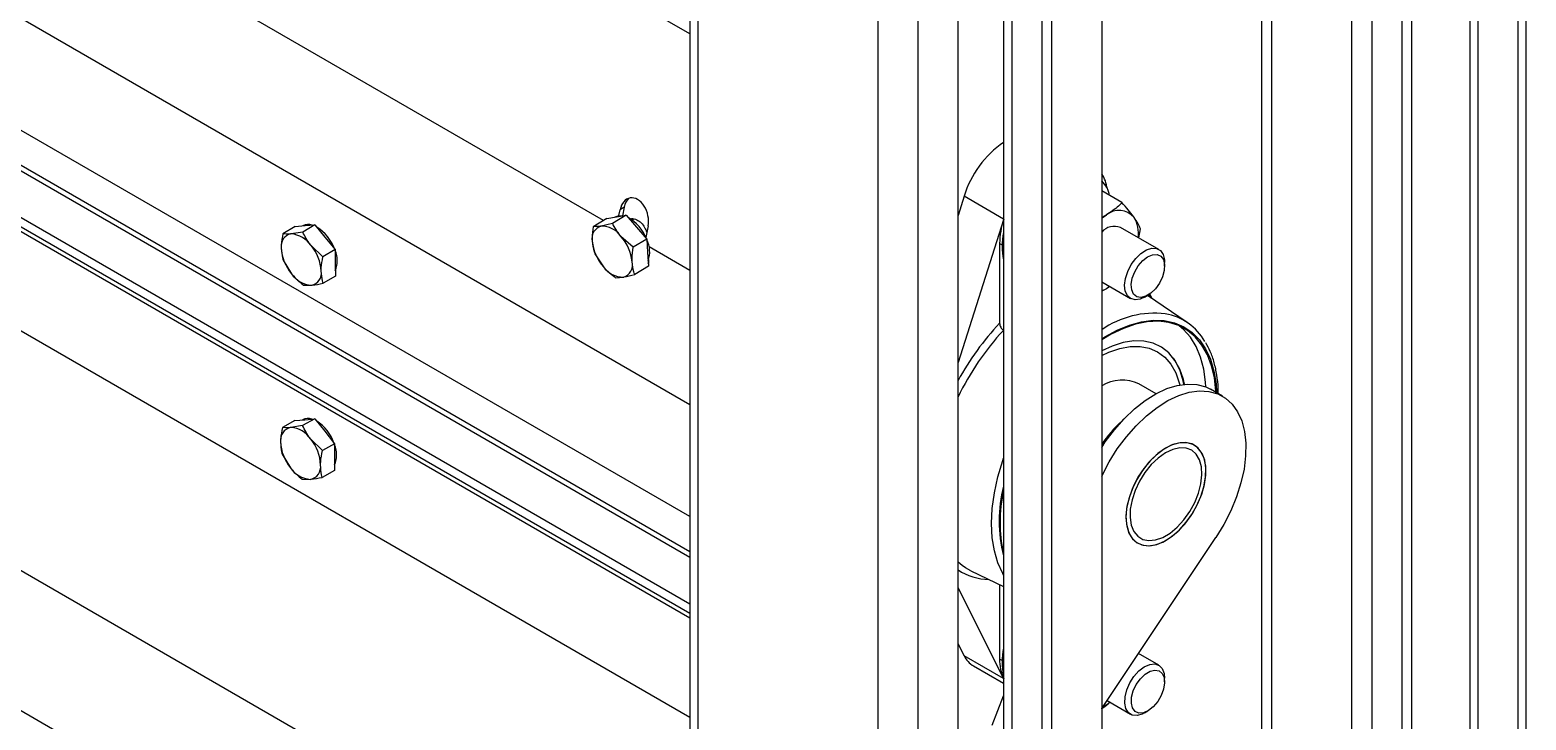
# Model space of a CAD drawing. Header units: millimetres. Extents: x -361 to 14022, y -1822 to 1455.
# Drawn here: x 4030.4 to 4046.94, y 870.56 to 878.18 of the extents above; entities that cross this region are included whole.
import ezdxf

# ---------------------------------------------------------------- set-up
doc = ezdxf.new("R2010")
doc.units = ezdxf.units.MM

msp = doc.modelspace()

# ---------------------------------------------------------------- linework, layer by layer
at = {"color": 7, "linetype": 'Continuous', "lineweight": 25}
for p, q in [((4037.697955, 878.139979), (3975.18526, 914.227789)), ((4037.697955, 874.042709), (3975.234603, 910.102034)), ((4037.697955, 872.80646), (3975.249491, 908.85719)), ((4037.697955, 872.354158), (3975.130388, 908.473646)), ((4037.697955, 872.418469), (3975.174702, 908.512375)), ((4037.697955, 871.736809), (3975.283441, 907.767941)), ((4037.697955, 871.839923), (3975.284352, 907.870529)), ((4037.697955, 871.686312), (3975.239249, 907.742955)), ((4037.697955, 870.588384), (3975.229543, 906.65063)), ((4046.849289, 904.292018), (4046.849289, 822.127599)), ((4046.940819, 822.255163), (4046.940819, 904.419582)), ((4046.318959, 904.087916), (4046.318959, 821.923497)), ((4046.407348, 904.036891), (4046.407348, 821.872471)), ((4037.697955, 866.391136), (3975.19244, 902.474801)), ((4037.697955, 901.740743), (4037.697955, 819.576324)), ((4037.789484, 819.44876), (4037.789484, 901.613179)), ((4040.662105, 818.555814), (4040.662105, 900.720233)), ((4039.778222, 818.300686), (4039.778222, 900.465105)), ((4040.220163, 818.300686), (4040.220163, 900.465105)), ((4045.235788, 899.282492), (4045.235788, 836.919187)), ((4045.67773, 836.791623), (4045.67773, 899.154928)), ((4045.567245, 899.091146), (4045.567245, 836.727842)), ((4044.130934, 836.408932), (4044.130934, 893.814486)), ((4044.020449, 836.472714), (4044.020449, 893.341263)), ((4041.164566, 886.049501), (4041.164566, 823.686196)), ((4041.256095, 885.921937), (4041.256095, 823.558633)), ((4041.698037, 823.431069), (4041.698037, 885.794373)), ((4042.250464, 885.760197), (4042.250464, 824.260233)), ((4041.587552, 885.730591), (4041.587552, 823.367287)), ((4036.744077, 876.077962), (4025.762227, 882.417649)), ((4040.729137, 876.345756), (4040.662105, 876.13542)), ((4042.474255, 876.275904), (4042.250464, 876.405096)), ((4036.913764, 876.13225), (4036.926436, 876.19734)), ((4036.972184, 876.224475), (4036.926436, 876.19734)), ((4036.972184, 876.224475), (4036.954072, 876.131438)), ((4033.334155, 876.012162), (4033.199225, 875.932131)), ((4033.334155, 876.012162), (4033.443766, 876.021529)), ((4033.419551, 876.020183), (4033.418126, 876.019338)), ((4033.553376, 876.030896), (4033.418446, 875.950865)), ((4033.443766, 876.021529), (4033.553376, 876.030896)), ((4033.553376, 876.030896), (4033.664737, 875.893965)), ((4036.781355, 876.100072), (4036.629853, 876.010213)), ((4036.841526, 876.04698), (4036.715955, 876.016891)), ((4036.781355, 876.100072), (4036.887191, 876.118456)), ((4036.993028, 876.13684), (4036.841526, 876.04698)), ((4036.87329, 876.118439), (4036.867573, 876.115049)), ((4036.887191, 876.118456), (4036.993028, 876.13684)), ((4036.993028, 876.13684), (4037.107658, 876.005082)), ((4037.077948, 876.094494), (4037.059493, 876.083548)), ((4037.107658, 876.005082), (4037.222287, 875.873324)), ((4037.235795, 876.018751), (4037.211169, 875.89226)), ((4041.164566, 876.08661), (4040.662105, 874.509976)), ((4042.301709, 876.139836), (4042.250464, 876.112805)), ((4042.880973, 875.757998), (4042.457946, 876.002206)), ((4033.418446, 875.950865), (4033.289101, 875.929793)), ((4033.664737, 875.893965), (4033.776097, 875.757034)), ((4037.070785, 875.783464), (4036.936421, 875.903517)), ((4037.222287, 875.873324), (4037.070785, 875.783464)), ((4037.222287, 875.873324), (4037.23108, 875.723181)), ((4042.659644, 875.885768), (4042.678379, 875.985472)), ((4033.641166, 875.677003), (4033.510072, 875.802229)), ((4033.776097, 875.757034), (4033.641166, 875.677003)), ((4033.776097, 875.757034), (4033.777847, 875.610736)), ((4036.647439, 875.709928), (4036.742334, 875.566465)), ((4037.23108, 875.723181), (4037.239873, 875.573039)), ((4037.697955, 875.5273), (4037.246197, 875.788094)), ((4041.121725, 875.825963), (4041.121725, 874.943502)), ((4033.202724, 875.639535), (4033.29435, 875.490899)), ((4033.777847, 875.610736), (4033.779596, 875.464438)), ((4037.239873, 875.573039), (4037.088371, 875.483179)), ((4042.945706, 875.572672), (4042.945706, 875.614921)), ((4033.425445, 875.365673), (4033.515321, 875.363335)), ((4033.779596, 875.464438), (4033.644666, 875.384408)), ((4036.876698, 875.446412), (4036.9628, 875.45309)), ((4042.250464, 875.400314), (4042.568498, 875.216717)), ((4042.337895, 875.349841), (4042.301709, 875.323295)), ((4042.340644, 875.348255), (4042.301709, 875.323295)), ((4042.301709, 875.323295), (4042.257166, 875.2998)), ((4042.724771, 875.232209), (4042.761358, 875.253337)), ((4043.195277, 874.951842), (4042.755997, 875.250241)), ((4042.780341, 875.26543), (4042.804671, 875.217177)), ((4036.743419, 868.490107), (4025.763522, 874.828667)), ((4042.850205, 874.164823), (4042.661989, 874.273478)), ((4043.585151, 874.137465), (4043.452569, 874.214004)), ((4033.329706, 873.867618), (4033.194769, 873.791328)), ((4033.329706, 873.867618), (4033.440849, 873.877873)), ((4033.417656, 873.876505), (4033.416023, 873.875582)), ((4033.551992, 873.888128), (4033.417056, 873.811838)), ((4033.440849, 873.877873), (4033.551992, 873.888128)), ((4033.551992, 873.888128), (4033.66182, 873.750309)), ((4033.417056, 873.811838), (4033.286177, 873.790425)), ((4033.66182, 873.750309), (4033.771647, 873.61249)), ((4033.636711, 873.5362), (4033.507148, 873.662861)), ((4033.771647, 873.61249), (4033.636711, 873.5362)), ((4033.771647, 873.61249), (4033.770332, 873.464417)), ((4033.192138, 873.495181), (4033.28223, 873.346204)), ((4033.770332, 873.464417), (4033.769016, 873.316343)), ((4033.411793, 873.219543), (4033.503201, 873.21864)), ((4033.769016, 873.316343), (4033.63408, 873.240053)), ((4042.250464, 870.686091), (4043.511296, 872.575048)), ((4040.804022, 872.207854), (4040.744323, 872.240998)), ((4040.804022, 872.207854), (4041.164566, 872.033509)), ((4041.121725, 872.054225), (4041.121725, 871.232921)), ((4041.164566, 871.021737), (4040.662105, 872.018242)), ((4040.729137, 871.270161), (4040.662105, 871.403103)), ((4042.880973, 871.164956), (4042.656564, 871.294504)), ((4040.833089, 871.156421), (4041.164566, 870.965063)), ((4042.945706, 870.97963), (4042.945706, 871.021879)), ((4041.040608, 870.50086), (4041.164566, 870.828394)), ((4042.308851, 870.773566), (4042.568498, 870.623675)), ((4042.724772, 870.639167), (4042.761358, 870.660295))]:
    msp.add_line(p, q, dxfattribs=at)
at = {"color": 8, "linetype": 'Continuous', "lineweight": 25}
for p, q in [((4045.014818, 836.919187), (4045.014818, 897.600269)), ((4041.164566, 876.094388), (4040.729137, 876.345756)), ((4041.121725, 875.825963), (4041.148683, 875.8104)), ((4041.164566, 871.018793), (4040.729137, 871.270161)), ((4041.148683, 871.217358), (4041.121725, 871.232921))]:
    msp.add_line(p, q, dxfattribs=at)
at = {"color": 7, "linetype": 'Continuous', "lineweight": 25, "flags": 128}
for points in [[(4036.87329, 876.118439), (4036.917758, 876.132719), (4036.954072, 876.131438)], [(4042.250464, 876.105942), (4042.255561, 876.109702), (4042.301709, 876.139836)], [(4042.724771, 875.232209), (4042.675896, 875.210304), (4042.619564, 875.202229), (4042.571033, 875.215301), (4042.5339, 875.248549), (4042.510922, 875.299509), (4042.5038, 875.364401), (4042.513065, 875.438412), (4042.538028, 875.516053), (4042.576839, 875.591565), (4042.626618, 875.65935), (4042.683674, 875.714378), (4042.743776, 875.752569), (4042.802465, 875.77109), (4042.85539, 875.768569), (4042.898624, 875.745191), (4042.928962, 875.702691), (4042.928962, 875.702691)], [(4042.931735, 875.645907), (4042.944917, 875.591903), (4042.941785, 875.526732), (4042.92262, 875.456186), (4042.889123, 875.386533), (4042.844271, 875.323961), (4042.792049, 875.27403), (4042.737097, 875.241178), (4042.684299, 875.228323), (4042.638345, 875.236607), (4042.603318, 875.265294), (4042.582332, 875.311836), (4042.57725, 875.372096), (4042.588524, 875.440721), (4042.615153, 875.511613), (4042.65477, 875.578472), (4042.703855, 875.635359), (4042.758047, 875.677218), (4042.812531, 875.70033), (4042.862465, 875.702641), (4042.903412, 875.683947), (4042.931735, 875.645907)], [(4042.928962, 875.702691), (4042.944154, 875.644221), (4042.945706, 875.614921)], [(4042.301709, 875.323295), (4042.255561, 875.300147), (4042.250464, 875.298023)], [(4043.511206, 874.180153), (4043.510683, 874.191224), (4043.495153, 874.338559), (4043.464295, 874.473983), (4043.418511, 874.59573), (4043.358398, 874.702213), (4043.28474, 874.792043), (4043.198498, 874.864049), (4043.100794, 874.917293), (4042.992904, 874.951081), (4042.876234, 874.964972), (4042.752304, 874.958785), (4042.622731, 874.9326), (4042.489203, 874.886759), (4042.353461, 874.821861), (4042.250464, 874.760663)], [(4043.400916, 874.239257), (4043.397767, 874.292854), (4043.378378, 874.437386), (4043.343742, 874.569549), (4043.294313, 874.687622), (4043.230733, 874.790063), (4043.153833, 874.875538), (4043.106015, 874.915052)], [(4043.165085, 874.269612), (4043.153495, 874.31996), (4043.114064, 874.434335), (4043.059771, 874.533182), (4042.991507, 874.614876), (4042.910392, 874.678078), (4042.817758, 874.721749), (4042.715128, 874.745172), (4042.604185, 874.747962), (4042.486751, 874.730074), (4042.364755, 874.691802), (4042.250464, 874.639255)], [(4042.250464, 873.571295), (4042.290116, 873.63141), (4042.390015, 873.765622), (4042.497964, 873.888167), (4042.611979, 873.99679), (4042.72996, 874.089492), (4042.849739, 874.164568), (4042.96911, 874.220637), (4043.085879, 874.256667), (4043.197896, 874.271996), (4043.3031, 874.266341), (4043.399557, 874.239807), (4043.452569, 874.214004)], [(4042.250464, 873.253515), (4042.254224, 873.261491), (4042.332689, 873.411462), (4042.422699, 873.554872), (4042.522597, 873.689084), (4042.630547, 873.811629), (4042.744561, 873.920251), (4042.862543, 874.012954), (4042.982321, 874.08803), (4043.101693, 874.144099), (4043.218461, 874.180129), (4043.330478, 874.195458), (4043.435683, 874.189803), (4043.53214, 874.163268), (4043.618075, 874.116342), (4043.691906, 874.049888), (4043.752275, 873.965129), (4043.798072, 873.863623), (4043.828455, 873.747239), (4043.842863, 873.618118), (4043.841032, 873.478634), (4043.822997, 873.331355), (4043.789087, 873.17899), (4043.739928, 873.024342), (4043.676424, 872.870256), (4043.599743, 872.719567), (4043.511296, 872.575048), (4043.511296, 872.575048)], [(4043.246171, 873.609086), (4043.177235, 873.624755), (4043.100455, 873.619827), (4043.018606, 873.594482), (4042.934646, 873.549635), (4042.85161, 873.486908), (4042.772499, 873.408566), (4042.700171, 873.317442), (4042.637242, 873.21683), (4042.585986, 873.110365), (4042.548254, 873.001895), (4042.525412, 872.895342), (4042.518284, 872.794555), (4042.527128, 872.703178), (4042.551624, 872.624514), (4042.590888, 872.561405), (4042.643499, 872.516132), (4042.707557, 872.490332), (4042.780746, 872.484937), (4042.860422, 872.500142), (4042.943703, 872.535397), (4043.027581, 872.589429), (4043.109024, 872.660285), (4043.185088, 872.745403), (4043.253023, 872.841707), (4043.310376, 872.945717), (4043.355072, 873.053673), (4043.385497, 873.161674), (4043.400551, 873.265815), (4043.399689, 873.362334), (4043.382943, 873.447742), (4043.350918, 873.518951), (4043.304771, 873.573388), (4043.246171, 873.609086)], [(4042.954141, 873.561695), (4042.87062, 873.502934), (4042.790338, 873.427979), (4042.716194, 873.339541), (4042.65087, 873.240815), (4042.596725, 873.13537), (4042.555718, 873.027016), (4042.529329, 872.919671), (4042.518514, 872.817213), (4042.523662, 872.723346), (4042.544588, 872.641462), (4042.580536, 872.574521), (4042.630205, 872.524943), (4042.691802, 872.494519), (4042.763099, 872.484348), (4042.84152, 872.494799), (4042.92423, 872.525494), (4043.008241, 872.575323), (4043.090515, 872.642485), (4043.16808, 872.724553), (4043.238131, 872.818561), (4043.298137, 872.921111), (4043.345929, 873.028496), (4043.379781, 873.136836), (4043.398467, 873.242215), (4043.401313, 873.340824), (4043.388217, 873.429099), (4043.359651, 873.50385), (4043.316648, 873.562374), (4043.260762, 873.602558), (4043.194013, 873.622947), (4043.118813, 873.622807), (4043.037881, 873.60214), (4042.954141, 873.561695)], [(4042.954747, 873.511016), (4042.8748, 873.454195), (4042.79835, 873.381026), (4042.728526, 873.294507), (4042.668186, 873.198177), (4042.619802, 873.095982), (4042.585354, 872.992106), (4042.566252, 872.8908), (4042.563279, 872.796213), (4042.576555, 872.712217), (4042.605538, 872.64225), (4042.649042, 872.589178), (4042.705284, 872.555172), (4042.771962, 872.541625), (4042.846347, 872.549093), (4042.925393, 872.577268), (4043.005865, 872.624997), (4043.084467, 872.690327), (4043.157981, 872.770583), (4043.223399, 872.862479), (4043.278041, 872.962253), (4043.31967, 873.065821), (4043.346584, 873.168941), (4043.357678, 873.267392), (4043.3525, 873.357144), (4043.331261, 873.434523), (4043.294831, 873.49636), (4043.244701, 873.540123), (4043.182924, 873.564022), (4043.112029, 873.567077), (4043.034917, 873.549164), (4042.954747, 873.511016)], [(4042.724772, 870.639167), (4042.698501, 870.625806), (4042.640278, 870.609764), (4042.588319, 870.614825), (4042.546478, 870.640615), (4042.517857, 870.685221), (4042.504579, 870.745334), (4042.507629, 870.816497), (4042.526781, 870.893431), (4042.560615, 870.97043), (4042.60662, 871.041785), (4042.661386, 871.102202), (4042.72085, 871.147202), (4042.780602, 871.173445), (4042.836211, 871.178988), (4042.883552, 871.163417), (4042.919114, 871.127888), (4042.940261, 871.075036), (4042.945706, 871.021879)], [(4042.945469, 870.968701), (4042.934534, 870.900191), (4042.908208, 870.829282), (4042.868832, 870.762274), (4042.819903, 870.705122), (4042.76577, 870.662903), (4042.711242, 870.63937), (4042.661164, 870.636612), (4042.619987, 870.654876), (4042.591368, 870.692537), (4042.577851, 870.746251), (4042.580637, 870.811244), (4042.599478, 870.88174), (4042.6327, 870.951478), (4042.677351, 871.014259), (4042.729465, 871.064506), (4042.784409, 871.097753), (4042.837302, 871.111047), (4042.883445, 871.103207), (4042.918737, 871.074928), (4042.940043, 871.028725), (4042.945469, 870.968701)]]:
    msp.add_lwpolyline(points, dxfattribs=at)
at = {"color": 8, "linetype": 'Continuous', "lineweight": 25, "flags": 128}
for points in [[(4042.771989, 875.25983), (4042.781923, 875.245776), (4042.79777, 875.221865)], [(4042.250464, 874.771012), (4042.285057, 874.792699), (4042.422264, 874.86738), (4042.55813, 874.923256), (4042.690884, 874.959598), (4042.818794, 874.975932), (4042.940194, 874.972045), (4043.053501, 874.947988), (4043.157238, 874.904074), (4043.250051, 874.840876), (4043.330733, 874.759218), (4043.398229, 874.660164), (4043.451662, 874.545006), (4043.490333, 874.415245), (4043.51374, 874.272573), (4043.520581, 874.174741)], [(4042.250464, 874.585619), (4042.330307, 874.623595), (4042.449636, 874.665073), (4042.564846, 874.686421), (4042.673965, 874.687274), (4042.775127, 874.667619), (4042.866601, 874.62779), (4042.946821, 874.56847), (4043.014415, 874.490673), (4043.068227, 874.395731), (4043.107335, 874.285268), (4043.113151, 874.262228)], [(4041.164566, 872.160355), (4041.155424, 872.176542), (4041.101957, 872.294732), (4041.063279, 872.427435), (4041.039876, 872.572982), (4041.032043, 872.729543), (4041.039876, 872.895148), (4041.063279, 873.067716), (4041.101957, 873.245076), (4041.155424, 873.424997), (4041.164566, 873.451739)], [(4040.744323, 872.240998), (4040.707574, 872.266137), (4040.662105, 872.303209)]]:
    msp.add_lwpolyline(points, dxfattribs=at)
at = {"color": 7, "linetype": 'Continuous', "lineweight": 25}
for centre, radius, start, end in [((4041.811229, 876.012406), 1.132274, 124.8282709, 162.8779923), ((4041.895531, 876.369209), 0.421086, 8.2122353, 32.5526085), ((4042.039909, 876.30027), 0.301761, 10.5213269, 45.7529195), ((4042.440803, 875.969582), 0.219848, 40.5327959, 129.2481681), ((4033.479705, 875.911796), 0.12396, 69.9370339, 119.0296317), ((4033.31855, 875.59807), 0.481209, 20.2238943, 58.0161973), ((4036.757643, 875.880682), 0.142446, 107.0172725, 193.1127913), ((4036.718395, 875.750591), 0.266312, 35.0462316, 90.5249314), ((4036.783475, 875.705365), 0.467092, 21.8944344, 60.1520331), ((4042.011838, 875.813668), 0.890198, 161.7002328, 179.2086331), ((4042.392269, 875.824357), 0.189588, 69.7312733, 138.4140723), ((4042.313783, 875.936745), 0.342604, 352.0796689, 30.8556371), ((4033.313153, 875.797926), 0.134043, 100.3370645, 190.2264623), ((4033.270138, 875.641776), 0.288641, 33.7722361, 86.2331404), ((4037.11334, 875.896869), 0.496802, 185.602765, 221.6870472), ((4036.565416, 875.573113), 0.496802, 5.602765, 41.6870472), ((4036.952419, 875.732176), 0.30138, 340.4672708, 26.2360128), ((4041.849982, 875.794566), 0.701804, 167.5935814, 192.4064186), ((4033.664146, 875.802781), 0.483755, 183.3955817, 220.1438852), ((4033.140276, 875.490348), 0.483755, 3.3955817, 40.1438852), ((4033.52148, 875.633714), 0.279172, 337.2142046, 24.156204), ((4033.491268, 875.495203), 0.134043, 280.3370645, 10.2264623), ((4036.96036, 875.719391), 0.266312, 215.0462316, 270.5249314), ((4036.921112, 875.5893), 0.142446, 287.0172725, 13.1127913), ((4033.534283, 875.651352), 0.288641, 213.7722361, 266.2331404), ((4042.849697, 874.437403), 0.61896, 29.256676, 80.3993123), ((4042.446074, 874.154301), 0.71986, 9.1459765, 33.9115408), ((4042.477137, 873.878629), 0.435977, 64.9129538, 121.3269137), ((4033.477363, 873.764932), 0.126545, 71.510323, 118.153237), ((4033.321693, 873.464918), 0.46942, 19.5554709, 57.5471594), ((4043.407459, 872.817988), 1.400628, 131.9459212, 145.6955281), ((4033.312157, 873.652868), 0.139989, 100.6953232, 188.5331771), ((4033.270493, 873.508087), 0.282774, 33.1850043, 86.8203722), ((4033.650083, 873.649364), 0.476678, 182.0759805, 219.4930678), ((4033.139295, 873.359701), 0.476678, 2.0759805, 39.4930678), ((4033.510214, 873.491849), 0.283127, 336.3520258, 22.6298248), ((4033.477221, 873.356197), 0.139989, 280.6953232, 8.5331771), ((4033.518886, 873.500979), 0.282774, 213.1850043, 266.8203722), ((4043.057558, 872.721416), 1.931469, 168.5443686, 179.5675193), ((4042.39387, 872.721415), 1.26781, 179.3410723, 194.1572918), ((4040.965349, 871.381672), 0.26121, 205.2710534, 239.5799876), ((4041.601225, 871.220624), 0.479658, 178.5310213, 205.0431202), ((4041.849982, 871.201524), 0.701804, 167.5935786, 192.4064214), ((4042.062311, 871.146995), 0.480586, 295.3776189, 305.3910342)]:
    msp.add_arc(centre, radius, start, end, dxfattribs=at)
at = {"color": 8, "linetype": 'Continuous', "lineweight": 25}
for centre, radius, start, end in [((4042.835936, 874.026805), 1.02757, 83.4625697, 124.7337583), ((4043.393924, 872.810361), 3.116597, 136.8079893, 151.2276213), ((4043.406235, 872.798214), 3.04991, 137.3450293, 154.1240876), ((4042.719748, 872.758176), 1.602333, 166.0658994, 193.9341006), ((4041.021874, 872.774551), 0.662926, 237.1324945, 268.3193747)]:
    msp.add_arc(centre, radius, start, end, dxfattribs=at)
at = {"color": 7, "linetype": 'Continuous', "lineweight": 25}
for centre, major_axis, ratio, start_param, end_param in [((4037.081115, 876.108046), (-0.051828, 0.217876), 0.692818262, 4.132742217, 7.274334871), ((4037.126864, 876.13518), (-0.051828, 0.217876), 0.692818262, 0.380646335, 0.991149564), ((4037.085358, 875.753292), (-0.146068, 0.166997), 0.401133331, 3.265743668, 3.747277055)]:
    msp.add_ellipse(centre, major_axis=major_axis, ratio=ratio, start_param=start_param, end_param=end_param, dxfattribs=at)
for points, knots in [([(4042.474255, 876.275904), (4042.461885, 876.263259), (4042.413858, 876.214164), (4042.349495, 876.171506), (4042.301709, 876.139836)], [0, 0, 0, 0, 0.257551345, 1, 1, 1, 1]), ([(4042.607895, 876.112458), (4042.605438, 876.115922), (4042.586833, 876.142153), (4042.545394, 876.195282), (4042.498112, 876.248866), (4042.474255, 876.275904)], [0, 0, 0, 0, 0.070085768, 0.530782234, 1, 1, 1, 1]), ([(4036.629853, 876.010213), (4036.62401, 875.967387), (4036.616404, 875.911634), (4036.618439, 875.860273), (4036.618911, 875.848365)], [0, 0, 0, 0, 0.768150728, 1, 1, 1, 1]), ([(4036.715955, 876.016891), (4036.713466, 876.016467), (4036.678007, 876.010426), (4036.653054, 876.010315), (4036.629853, 876.010213)], [0, 0, 0, 0, 0.070200577, 1, 1, 1, 1]), ([(4036.936421, 875.903517), (4036.933724, 875.906652), (4036.895295, 875.951312), (4036.867433, 876.000886), (4036.841526, 876.04698)], [0, 0, 0, 0, 0.070200577, 1, 1, 1, 1]), ([(4037.038206, 876.095283), (4037.043928, 876.097025), (4037.06651, 876.1039), (4037.110924, 876.090621), (4037.160145, 876.055503), (4037.198458, 876.005124), (4037.21455, 875.965406), (4037.221885, 875.947303)], [0, 0, 0, 0, 0.084740002, 0.334440793, 0.571670894, 0.80476487, 1, 1, 1, 1]), ([(4042.678379, 875.985472), (4042.67063, 876.00396), (4042.654989, 876.041276), (4042.623688, 876.088588), (4042.607895, 876.112458)], [0, 0, 0, 0, 0.495457963, 1, 1, 1, 1]), ([(4033.199225, 875.932131), (4033.191597, 875.890279), (4033.181668, 875.835795), (4033.18132, 875.785734), (4033.18124, 875.774128)], [0, 0, 0, 0, 0.7681507272, 1, 1, 1, 1]), ([(4033.289101, 875.929793), (4033.286522, 875.929583), (4033.249789, 875.926586), (4033.223587, 875.929459), (4033.199225, 875.932131)], [0, 0, 0, 0, 0.0702005767, 1, 1, 1, 1]), ([(4033.510072, 875.802229), (4033.507451, 875.805487), (4033.470127, 875.851894), (4033.443347, 875.90318), (4033.418446, 875.950865)], [0, 0, 0, 0, 0.070200577, 1, 1, 1, 1]), ([(4036.618911, 875.848365), (4036.623747, 875.809733), (4036.629875, 875.76077), (4036.644379, 875.718787), (4036.647439, 875.709928)], [0, 0, 0, 0, 0.788999238, 1, 1, 1, 1]), ([(4033.18124, 875.774128), (4033.184194, 875.736523), (4033.187937, 875.688861), (4033.200148, 875.648129), (4033.202724, 875.639535)], [0, 0, 0, 0, 0.788999238, 1, 1, 1, 1]), ([(4033.623182, 875.519), (4033.623262, 875.530607), (4033.62361, 875.580667), (4033.633539, 875.635151), (4033.641166, 875.677003)], [0, 0, 0, 0, 0.231849273, 1, 1, 1, 1]), ([(4037.059844, 875.621617), (4037.059372, 875.633525), (4037.057336, 875.684885), (4037.064943, 875.740638), (4037.070785, 875.783464)], [0, 0, 0, 0, 0.231849273, 1, 1, 1, 1]), ([(4033.644666, 875.384408), (4033.642089, 875.393002), (4033.629879, 875.433734), (4033.626135, 875.481395), (4033.623182, 875.519)], [0, 0, 0, 0, 0.211000762, 1, 1, 1, 1]), ([(4036.742334, 875.566465), (4036.745071, 875.563353), (4036.784061, 875.519026), (4036.832064, 875.481398), (4036.876698, 875.446412)], [0, 0, 0, 0, 0.070200577, 1, 1, 1, 1]), ([(4037.088371, 875.483179), (4037.085311, 875.492038), (4037.070807, 875.534021), (4037.064679, 875.582985), (4037.059844, 875.621617)], [0, 0, 0, 0, 0.2110007622, 1, 1, 1, 1]), ([(4033.29435, 875.490899), (4033.297009, 875.487665), (4033.334895, 875.441591), (4033.381817, 875.402251), (4033.425445, 875.365673)], [0, 0, 0, 0, 0.0702005767, 1, 1, 1, 1]), ([(4033.515321, 875.363335), (4033.517939, 875.363569), (4033.555234, 875.366899), (4033.601576, 875.375972), (4033.644666, 875.384408)], [0, 0, 0, 0, 0.070200577, 1, 1, 1, 1]), ([(4036.9628, 875.45309), (4036.965329, 875.453538), (4037.001349, 875.459913), (4037.046443, 875.471969), (4037.088371, 875.483179)], [0, 0, 0, 0, 0.070200577, 1, 1, 1, 1]), ([(4041.121725, 874.943502), (4041.121726, 874.943224), (4041.121753, 874.93637), (4041.123892, 874.921639), (4041.132438, 874.899524), (4041.145154, 874.880131), (4041.156248, 874.869428), (4041.162198, 874.86544), (4041.163187, 874.864777)], [0, 0, 0, 0, 0.010435875, 0.257269957, 0.505111444, 0.740717732, 0.95688425, 1, 1, 1, 1]), ([(4043.539204, 874.16399), (4043.538865, 874.184314), (4043.537674, 874.255838), (4043.525107, 874.372627), (4043.495714, 874.508926), (4043.455177, 874.62856), (4043.417896, 874.695775), (4043.400782, 874.72663)], [0, 0, 0, 0, 0.09353696, 0.329176268, 0.564946185, 0.800288371, 1, 1, 1, 1]), ([(4033.194769, 873.791328), (4033.186365, 873.74925), (4033.175424, 873.694471), (4033.17404, 873.643836), (4033.173718, 873.632096)], [0, 0, 0, 0, 0.768150727, 1, 1, 1, 1]), ([(4033.286177, 873.790425), (4033.283562, 873.790193), (4033.246311, 873.786889), (4033.219603, 873.789189), (4033.194769, 873.791328)], [0, 0, 0, 0, 0.070200577, 1, 1, 1, 1]), ([(4033.507148, 873.662861), (4033.504564, 873.666139), (4033.467758, 873.712838), (4033.441485, 873.764139), (4033.417056, 873.811838)], [0, 0, 0, 0, 0.070200577, 1, 1, 1, 1]), ([(4033.173718, 873.632096), (4033.175853, 873.593948), (4033.178559, 873.545598), (4033.189772, 873.503965), (4033.192138, 873.495181)], [0, 0, 0, 0, 0.7889992378, 1, 1, 1, 1]), ([(4033.61566, 873.376969), (4033.615981, 873.388709), (4033.617366, 873.439344), (4033.628307, 873.494122), (4033.636711, 873.5362)], [0, 0, 0, 0, 0.231849273, 1, 1, 1, 1]), ([(4033.63408, 873.240053), (4033.631714, 873.248838), (4033.620501, 873.29047), (4033.617795, 873.338821), (4033.61566, 873.376969)], [0, 0, 0, 0, 0.211000762, 1, 1, 1, 1]), ([(4033.28223, 873.346204), (4033.284854, 873.342948), (4033.322222, 873.296567), (4033.368637, 873.256654), (4033.411793, 873.219543)], [0, 0, 0, 0, 0.070200577, 1, 1, 1, 1]), ([(4033.503201, 873.21864), (4033.505856, 873.218895), (4033.543668, 873.222516), (4033.590519, 873.231604), (4033.63408, 873.240053)], [0, 0, 0, 0, 0.070200577, 1, 1, 1, 1]), ([(4042.249042, 870.683961), (4042.253666, 870.686969), (4042.286574, 870.708375), (4042.314856, 870.734022), (4042.339165, 870.756066)], [0, 0, 0, 0, 0.140491706, 1, 1, 1, 1])]:
    msp.add_open_spline(points, degree=3, knots=knots, dxfattribs=at)

doc.saveas('drawing.dxf')
